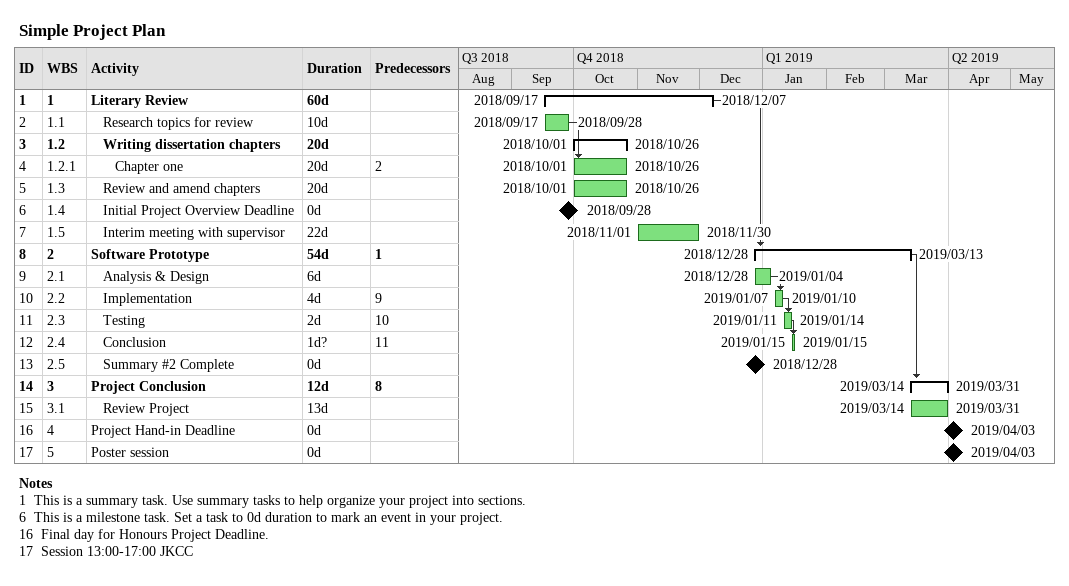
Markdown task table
Simple Project Plan

| ID | WBS | Task | Duration | Start | Finish | Predecessors |
|---|---|---|---|---|---|---|
| 1 | 1 | **Literary Review** | 60d | 2018-09-17 | 2018-12-07 |  |
| 2 | 1.1 | Research topics for review | 10d | 2018-09-17 | 2018-09-28 |  |
| 3 | 1.2 | **Writing dissertation chapters** | 20d | 2018-10-01 | 2018-10-26 |  |
| 4 | 1.2.1 | Chapter one | 20d | 2018-10-01 | 2018-10-26 | 2 |
| 5 | 1.3 | Review and amend chapters | 20d | 2018-10-01 | 2018-10-26 |  |
| 6 | 1.4 | Initial Project Overview Deadline | 0d | 2018-09-28 | 2018-09-28 |  |
| 7 | 1.5 | Interim meeting with supervisor | 22d | 2018-11-01 | 2018-11-30 |  |
| 8 | 2 | **Software Prototype** | 54d | 2018-12-28 | 2019-03-13 | 1 |
| 9 | 2.1 | Analysis & Design | 6d | 2018-12-28 | 2019-01-04 |  |
| 10 | 2.2 | Implementation | 4d | 2019-01-07 | 2019-01-10 | 9 |
| 11 | 2.3 | Testing | 2d | 2019-01-11 | 2019-01-14 | 10 |
| 12 | 2.4 | Conclusion | 1d? | 2019-01-15 | 2019-01-15 | 11 |
| 13 | 2.5 | Summary #2 Complete | 0d | 2018-12-28 | 2018-12-28 |  |
| 14 | 3 | **Project Conclusion** | 12d | 2019-03-14 | 2019-03-31 | 8 |
| 15 | 3.1 | Review Project | 13d | 2019-03-14 | 2019-03-31 |  |
| 16 | 4 | Project Hand-in Deadline | 0d | 2019-04-03 | 2019-04-03 |  |
| 17 | 5 | Poster session | 0d | 2019-04-03 | 2019-04-03 |  |

Notes
- 1: This is a summary task. Use summary tasks to help organize your project into sections.
- 6: This is a milestone task. Set a task to 0d duration to mark an event in your project.
- 16: Final day for Honours Project Deadline.
- 17: Session 13:00-17:00 JKCC
